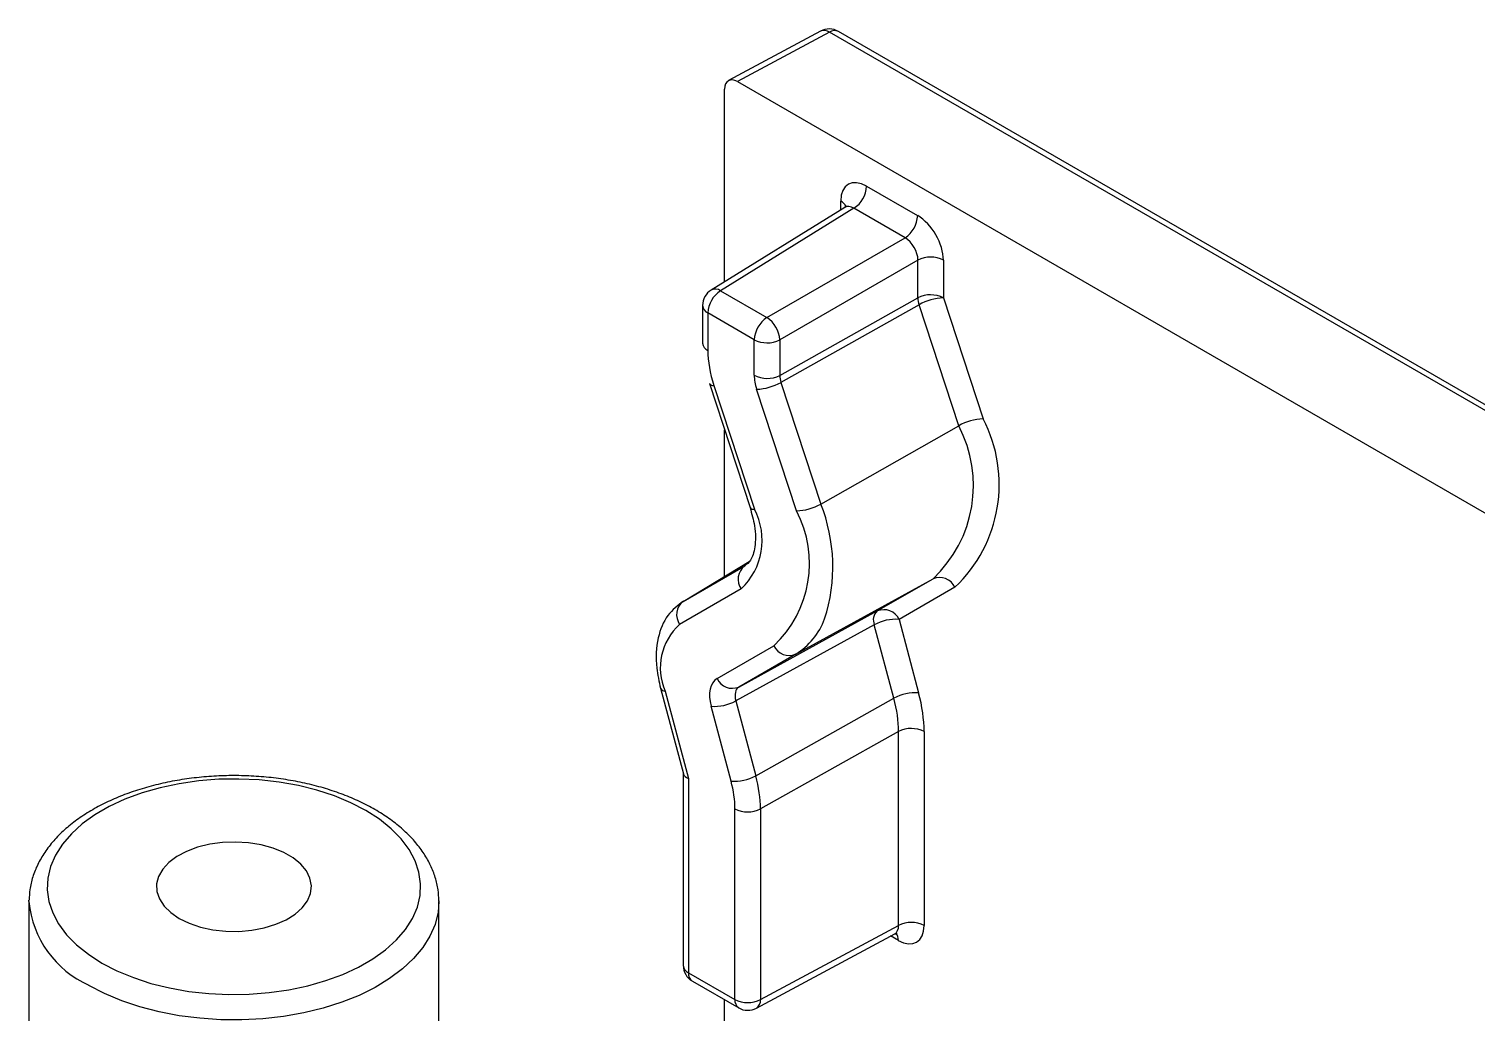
# Model space of a CAD drawing. Extents: x 0 to 8.27, y -9.61 to 0.
# Drawn here: x 2.035 to 2.829, y -6.229 to -5.689 of the extents above; entities that cross this region are included whole.
import ezdxf

# ---------------------------------------------------------------- set-up
doc = ezdxf.new("R2010")
doc.units = 0
doc.header["$LTSCALE"] = 0.5
doc.header["$MEASUREMENT"] = 0
doc.layers.add('End Cap', color=92, linetype='CONTINUOUS')
doc.layers.add('Mounting', color=4, linetype='CONTINUOUS')

msp = doc.modelspace()

# ---------------------------------------------------------------- linework, layer by layer
at = {"layer": 'End Cap', "transparency": 16777216}
for p, q in [((2.46967, -5.69017), (2.41913, -5.71734)), ((2.47452, -5.69074), (2.42404, -5.71788)), ((4.29713, -6.74291), (2.47452, -5.69074)), ((4.30201, -6.74248), (2.4794, -5.69031)), ((2.42404, -5.71788), (4.24837, -6.77105)), ((2.41697, -5.8277), (2.41697, -5.72197)), ((2.49487, -5.77525), (2.52291, -5.79143)), ((2.48289, -5.78695), (2.40959, -5.83226)), ((2.48792, -5.78742), (2.41473, -5.83268)), ((2.48073, -5.78828), (2.48073, -5.78341)), ((2.51597, -5.80361), (2.48792, -5.78742)), ((2.44017, -5.84736), (2.51597, -5.80361)), ((2.52304, -5.81586), (2.44724, -5.85961)), ((2.52304, -5.83653), (2.52304, -5.81586)), ((2.53705, -5.81593), (2.53705, -5.8366)), ((2.41473, -5.83268), (2.44017, -5.84736)), ((2.44724, -5.87912), (2.52304, -5.83653)), ((2.53705, -5.8366), (2.55879, -5.90299)), ((2.40485, -5.84077), (2.40485, -5.86136)), ((2.40778, -5.84485), (2.40778, -5.86545)), ((2.43322, -5.85954), (2.40778, -5.84485)), ((2.5237, -5.84037), (2.4479, -5.88295)), ((2.54544, -5.90675), (2.5237, -5.84037)), ((2.43322, -5.87905), (2.43322, -5.85954)), ((2.44724, -5.85961), (2.44724, -5.87912)), ((2.40866, -5.88364), (2.43092, -5.95161)), ((2.41109, -5.88461), (2.43335, -5.95258)), ((2.4479, -5.88295), (2.46976, -5.94971)), ((2.45641, -5.95347), (2.43455, -5.88672)), ((2.46976, -5.94971), (2.54544, -5.90675)), ((2.41697, -5.98936), (2.41697, -5.909)), ((2.43092, -5.95161), (2.4309, -5.95154)), ((2.39424, -6.00314), (2.43048, -5.98117)), ((2.39424, -6.00314), (2.42797, -5.98366)), ((2.45596, -6.03214), (2.53137, -5.99072)), ((2.50077, -6.0084), (2.53137, -5.99072)), ((2.54332, -5.99537), (2.51272, -6.01305)), ((2.42602, -5.99633), (2.39229, -6.01581)), ((2.42477, -6.05015), (2.50077, -6.0084)), ((2.49913, -6.01601), (2.42313, -6.05776)), ((2.50987, -6.05631), (2.49913, -6.01601)), ((2.51272, -6.01305), (2.52346, -6.05334)), ((2.41282, -6.0455), (2.44402, -6.02749)), ((2.45596, -6.03214), (2.42477, -6.05015)), ((2.3818, -6.05086), (2.39432, -6.09779)), ((2.3844, -6.05236), (2.39717, -6.10028)), ((2.42313, -6.05776), (2.43408, -6.09883)), ((2.43408, -6.09883), (2.50987, -6.05631)), ((2.42049, -6.10179), (2.40954, -6.06073)), ((2.51243, -6.07454), (2.43664, -6.11706)), ((2.51243, -6.18098), (2.51243, -6.07454)), ((2.52645, -6.07461), (2.52645, -6.18105)), ((2.39425, -6.09751), (2.39425, -6.20289)), ((2.39717, -6.10028), (2.39717, -6.20697)), ((2.42262, -6.22166), (2.42262, -6.11699)), ((2.43664, -6.11706), (2.43664, -6.22173)), ((2.43442, -6.22639), (2.51032, -6.18558)), ((2.43664, -6.22173), (2.51243, -6.18098)), ((2.51231, -6.18922), (2.50809, -6.18678)), ((2.39717, -6.20697), (2.42262, -6.22166)), ((2.39925, -6.21155), (2.42469, -6.22624)), ((2.41697, -6.28152), (2.41697, -6.22178))]:
    msp.add_line(p, q, dxfattribs=at)
for centre, radius, start, end in [((2.4744, -5.69897), 0.01, 60.00269, 118.26557), ((2.47159, -5.69471), 0.00494, 53.60191, 112.96519), ((2.47734, -5.69481), 0.00495, 65.36022, 124.60414), ((2.47948, -5.77453), 0.01541, 303.22971, 357.34769), ((2.47835, -5.78834), 0.00547, 19.46547, 64.2842), ((2.50752, -5.79072), 0.01541, 303.22971, 357.34769), ((2.52997, -5.82961), 0.01541, 62.65648, 116.76622), ((2.41485, -5.84077), 0.01, 121.72906, 180), ((2.42317, -5.84556), 0.01541, 123.22971, 177.34769), ((2.41182, -5.83676), 0.00501, 54.4735, 116.34159), ((2.52997, -5.85029), 0.01541, 62.65648, 116.76622), ((2.53577, -5.83631), 0.01274, 181.02295, 198.58799), ((2.5381, -5.8659), 0.02931, 92.04072, 119.42377), ((2.40977, -5.84033), 0.00494, 185.07867, 246.24147), ((2.44862, -5.86025), 0.01541, 123.22971, 177.34769), ((2.43141, -5.86058), 0.01586, 3.52223, 56.47777), ((2.4403, -5.84585), 0.01541, 242.65648, 296.76622), ((2.40977, -5.86093), 0.00494, 185.07867, 246.24147), ((2.41059, -5.88233), 0.00233, 214.05681, 282.46254), ((2.4403, -5.86536), 0.01541, 242.65648, 296.76622), ((2.43351, -5.85742), 0.02931, 272.04072, 299.42377), ((2.48317, -5.93949), 0.07035, 313.25434, 27.73297), ((2.49029, -5.939), 0.07739, 313.25434, 27.73297), ((2.55984, -5.93228), 0.02931, 92.04072, 119.42377), ((2.40091, -5.96963), 0.03665, 313.25434, 27.73297), ((2.43285, -5.9503), 0.00233, 214.05681, 282.46254), ((2.40153, -5.98233), 0.06201, 313.25434, 27.73297), ((2.45537, -5.92418), 0.02931, 272.04072, 299.42377), ((2.3832, -5.98416), 0.09317, 342.12666, 21.70095), ((2.43361, -5.99101), 0.00926, 127.47298, 215.04148), ((2.53492, -5.99928), 0.00926, 24.9599, 112.52143), ((2.39987, -6.01049), 0.00926, 127.47298, 215.04148), ((2.50526, -6.01335), 0.00669, 132.18942, 203.44293), ((2.50432, -6.01696), 0.00926, 24.9599, 112.52143), ((2.41339, -6.03949), 0.03173, 131.70228, 203.93007), ((2.43614, -5.99964), 0.03806, 301.38607, 339.85033), ((2.51085, -6.0371), 0.02413, 85.56471, 119.07111), ((2.45241, -6.02358), 0.00926, 204.9599, 292.52143), ((2.38425, -6.04963), 0.00274, 206.60288, 273.0578), ((2.42122, -6.04159), 0.00926, 204.9599, 292.52143), ((2.4114, -6.03667), 0.02413, 265.56471, 299.07111), ((2.5216, -6.0774), 0.02413, 85.56471, 119.07111), ((2.51937, -6.0883), 0.01541, 62.65648, 116.76622), ((2.42235, -6.07773), 0.02413, 265.56471, 299.07111), ((2.4297, -6.1033), 0.01541, 242.65648, 296.76622), ((2.50681, -6.18881), 0.00551, 355.80958, 39.63617), ((2.51937, -6.19474), 0.01541, 62.65648, 116.76622), ((2.40425, -6.20289), 0.01, 180, 240.00269), ((2.39904, -6.20255), 0.0048, 184.12934, 247.1908), ((2.40208, -6.20751), 0.00494, 173.76303, 234.92479), ((2.42753, -6.2222), 0.00494, 173.76303, 234.92479), ((2.4297, -6.20797), 0.01541, 242.65648, 296.76622), ((2.42969, -6.21758), 0.01, 240.00269, 298.26557), ((2.43179, -6.22229), 0.00487, 302.67212, 6.51471)]:
    msp.add_arc(centre, radius, start, end, dxfattribs=at)
for centre, major_axis, ratio, start_param, end_param in [((2.42404, -5.72605), (-0.005, 0.00866), 0.577206, 5.498021, 7.068512), ((2.49487, -5.79158), (-0.01, 0.01733), 0.577206, 5.498021, 7.068512), ((2.4878, -5.79566), (-0.00474, 0.00882), 0.576503, 5.515406, 6.31802), ((2.52291, -5.80777), (-0.01, 0.01732), 0.577557, 3.927224, 5.497716), ((2.51584, -5.81185), (-0.005, 0.00866), 0.598058, 3.927226, 5.497718), ((2.44314, -5.88586), (-0.025, 0.0433), 0.577421, 0.785368, 1.221633), ((2.44737, -5.88721), (-0.01, 0.01732), 0.577421, 0.785368, 1.221633), ((2.45444, -5.88313), (-0.00511, 0.0086), 0.589746, 0.777977, 1.214242), ((2.42283, -6.06282), (-0.01, 0.01732), 0.577329, 6.28317, 7.417439), ((2.4299, -6.05874), (-0.00519, 0.00855), 0.586105, 6.270054, 7.404324), ((2.46987, -6.05012), (-0.03012, 0.0519), 0.579396, 3.925695, 4.274707), ((2.47694, -6.04603), (-0.03501, 0.06062), 0.577413, 3.926951, 4.275963), ((2.40425, -6.0962), (0.00998, 0.00131), 0.46922, 3.203004, 3.865579), ((2.39433, -6.09249), (-0.0299, 0.05202), 0.575425, 3.928191, 4.277203), ((2.38726, -6.09657), (-0.025, 0.0433), 0.577413, 3.926951, 4.275963), ((2.50523, -6.17696), (-0.00526, 0.00852), 0.576506, 3.106757, 3.909534), ((2.5123, -6.17288), (-0.01, 0.01733), 0.577206, 2.356428, 3.92692)]:
    msp.add_ellipse(centre, major_axis=major_axis, ratio=ratio, start_param=start_param, end_param=end_param, dxfattribs=at)
for points, knots in [([(2.48379, -5.78612), (2.4838, -5.78609), (2.48386, -5.78595), (2.48332, -5.78678), (2.48295, -5.78688), (2.48291, -5.78689)], [0, 0, 0, 0, 0.230261, 0.91226, 1, 1, 1, 1]), ([(2.43092, -5.95161), (2.43186, -5.95501), (2.43406, -5.96296), (2.43402, -5.97375), (2.43135, -5.98112), (2.42914, -5.98279), (2.42809, -5.98358)], [0, 0, 0, 0, 0.207902, 0.48625, 0.757215, 1, 1, 1, 1]), ([(2.39436, -6.00307), (2.39129, -6.00543), (2.38475, -6.01046), (2.37966, -6.02344), (2.37885, -6.03742), (2.38099, -6.04714), (2.3818, -6.05086)], [0, 0, 0, 0, 0.237781, 0.505334, 0.810776, 1, 1, 1, 1]), ([(2.51027, -6.18569), (2.51107, -6.1855), (2.51191, -6.1853), (2.5116, -6.18522), (2.51158, -6.18521)], [0, 0, 0, 0, 0.94524, 1, 1, 1, 1])]:
    msp.add_open_spline(points, degree=3, knots=knots, dxfattribs=at)
at = {"layer": 'Mounting', "linetype": 'Continuous', "lineweight": 25, "transparency": 16777216}
for p, q in [((2.03517, -6.16794), (2.03518, -6.16719)), ((2.03517, -6.16794), (2.03517, -6.25776)), ((2.26017, -6.1675), (2.26017, -6.16794)), ((2.26017, -6.25776), (2.26017, -6.16794))]:
    msp.add_line(p, q, dxfattribs=at)
at = {"layer": 'Mounting', "linetype": 'Continuous', "lineweight": 25, "transparency": 16777216, "flags": 128}
for points in [[(2.07519, -6.20162), (2.08345, -6.2059), (2.09247, -6.20964), (2.10213, -6.21279), (2.11232, -6.21532), (2.12293, -6.2172), (2.13383, -6.21841), (2.14489, -6.21893), (2.15599, -6.21876), (2.16698, -6.21789), (2.17775, -6.21634), (2.18817, -6.21414), (2.19812, -6.21129), (2.20747, -6.20784), (2.21612, -6.20382), (2.22396, -6.19929), (2.23092, -6.1943), (2.2369, -6.1889), (2.24183, -6.18316), (2.24565, -6.17715), (2.24833, -6.17093), (2.24983, -6.16458), (2.25013, -6.15818), (2.24923, -6.15179), (2.24714, -6.1455), (2.24388, -6.13937), (2.2395, -6.13349), (2.23403, -6.12791), (2.22756, -6.12271), (2.22015, -6.11794), (2.21189, -6.11366), (2.20287, -6.10992), (2.19321, -6.10677), (2.18302, -6.10424), (2.17241, -6.10236), (2.16151, -6.10115), (2.15044, -6.10063), (2.13935, -6.1008), (2.12835, -6.10167), (2.11758, -6.10321), (2.10717, -6.10542), (2.09722, -6.10827), (2.08787, -6.11172), (2.07922, -6.11573), (2.07137, -6.12027), (2.06442, -6.12526), (2.05844, -6.13066), (2.05351, -6.1364), (2.04968, -6.14241), (2.04701, -6.14863), (2.04551, -6.15498), (2.04521, -6.16138), (2.04611, -6.16777), (2.0482, -6.17406), (2.05146, -6.18018), (2.05584, -6.18607), (2.0613, -6.19165), (2.06778, -6.19685), (2.07519, -6.20162)], [(2.11762, -6.17713), (2.12313, -6.17981), (2.12935, -6.18192), (2.13609, -6.18339), (2.14317, -6.18418), (2.15037, -6.18426), (2.1575, -6.18365), (2.16435, -6.18235), (2.17072, -6.18039), (2.17642, -6.17785), (2.18129, -6.17478), (2.1852, -6.17129), (2.18803, -6.16746), (2.1897, -6.16341), (2.19016, -6.15926), (2.1894, -6.15512), (2.18743, -6.15112), (2.18432, -6.14736), (2.18016, -6.14396), (2.17506, -6.14102), (2.16918, -6.13862), (2.16267, -6.13682), (2.15574, -6.13569), (2.14857, -6.13525), (2.14138, -6.13551), (2.13436, -6.13648), (2.12773, -6.13811), (2.12168, -6.14037), (2.11637, -6.14318), (2.11196, -6.14648), (2.10858, -6.15015), (2.10632, -6.1541), (2.10526, -6.15822), (2.10541, -6.16238), (2.10678, -6.16646), (2.10932, -6.17036), (2.11297, -6.17395), (2.11762, -6.17713)], [(2.26017, -6.16794), (2.25971, -6.17379), (2.25808, -6.18041), (2.25527, -6.1869), (2.25133, -6.19318), (2.24628, -6.1992), (2.24019, -6.20489), (2.23312, -6.21019), (2.22514, -6.21503), (2.21635, -6.21938), (2.20682, -6.22319), (2.19667, -6.22641), (2.18599, -6.229), (2.17492, -6.23096), (2.16355, -6.23224), (2.15201, -6.23284), (2.14043, -6.23276), (2.12893, -6.23198), (2.11762, -6.23053), (2.10663, -6.22841), (2.09608, -6.22566), (2.08607, -6.22229), (2.07672, -6.21835), (2.06812, -6.21387)]]:
    msp.add_lwpolyline(points, dxfattribs=at)
at = {"layer": 'Mounting', "linetype": 'Continuous', "lineweight": 25, "transparency": 16777216}
msp.add_arc((2.09104, -6.16264), 0.05612, 185.42464, 245.8955, dxfattribs=at)
msp.add_open_spline([(2.26011, -6.16742), (2.26003, -6.16542), (2.25986, -6.16113), (2.2583, -6.15464), (2.25575, -6.14803), (2.25216, -6.14163), (2.24758, -6.13548), (2.24202, -6.12964), (2.23553, -6.12415), (2.22817, -6.11909), (2.22002, -6.11452), (2.21118, -6.11047), (2.20174, -6.10698), (2.19181, -6.10407), (2.18147, -6.10178), (2.17082, -6.10011), (2.15996, -6.09907), (2.149, -6.09867), (2.13802, -6.09891), (2.12713, -6.0998), (2.11642, -6.10132), (2.10601, -6.10346), (2.09597, -6.10622), (2.08639, -6.10957), (2.07738, -6.11349), (2.06901, -6.11798), (2.06137, -6.12299), (2.05454, -6.1285), (2.04863, -6.13446), (2.04371, -6.1408), (2.03984, -6.14745), (2.03713, -6.15431), (2.03551, -6.16088), (2.03534, -6.16515), (2.03526, -6.16706)], degree=3, knots=[0, 0, 0, 0, 0.025823, 0.055429, 0.085198, 0.11536, 0.146046, 0.177263, 0.208916, 0.240858, 0.272948, 0.305074, 0.337168, 0.36921, 0.401196, 0.433134, 0.465036, 0.496919, 0.528797, 0.560687, 0.592601, 0.624557, 0.656573, 0.688664, 0.720841, 0.753108, 0.785453, 0.817823, 0.850105, 0.882145, 0.913763, 0.94481, 0.97525, 1, 1, 1, 1], dxfattribs=at)

doc.saveas('drawing.dxf')
